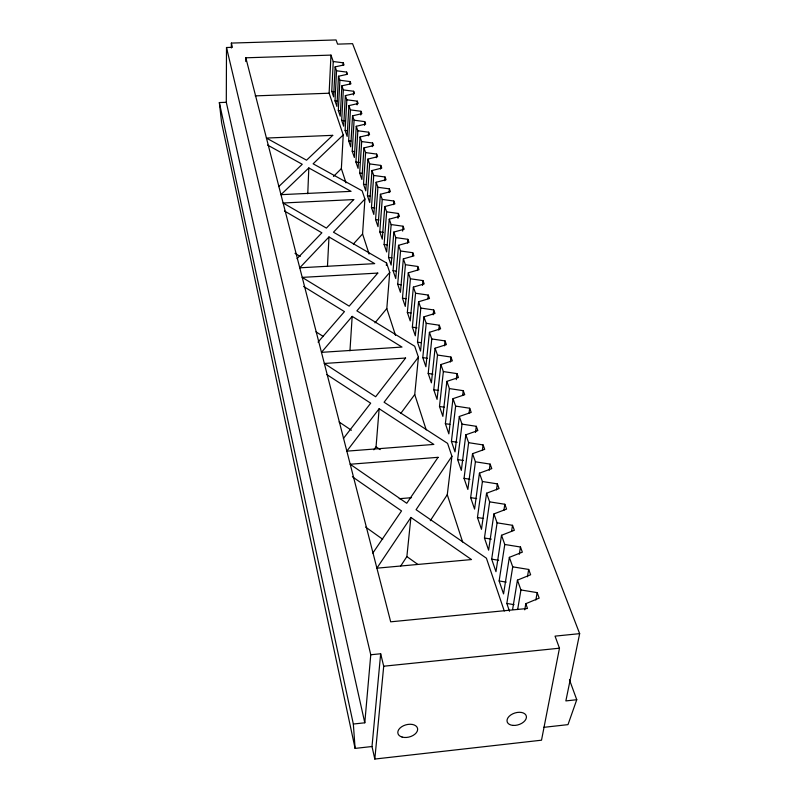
<?xml version="1.0" encoding="UTF-8"?>
<svg xmlns="http://www.w3.org/2000/svg" width="799" height="799" viewBox="0 0 799 799"><rect width="100%" height="100%" fill="white"/><g stroke="black" fill="none" stroke-linecap="round" stroke-linejoin="round"><path stroke-width="1.2" d="M226.297 102.302L219.345 102.562L353.338 724.034L364.793 722.795L226.297 102.302L226.497 47.511L232.409 47.331L231.37 43.076L336.049 39.95L337.587 44.135L352.569 43.675L579.655 633.647L565.862 700.913L576.758 699.724L569.467 679.809M231.35 47.99L231.37 43.076M245.772 61.523L245.822 57.798L330.966 55.111L333.243 61.523L331.765 91.406L333.632 96.859L335.141 66.866L344.029 64.939L343.25 62.811L333.243 61.523M307.765 193.777L308.823 167.93L351.061 191.351L280.948 194.676L308.823 167.93M345.987 182.871L341.363 168.629L343.23 134.921L329.128 93.223L330.966 55.111M336.539 70.781L346.646 72.09L347.445 74.277L338.476 76.245L336.908 106.427L335.001 100.864L336.539 70.781L335.141 66.866M327.46 266.496L328.978 236.953L374.701 263.63L299.735 267.815L328.978 236.953M339.895 80.25L350.122 81.578L350.931 83.805L341.882 85.823L340.244 116.205L338.307 110.522L339.895 80.25L338.476 76.245M343.111 65.298L343.25 62.811M343.33 89.917L353.667 91.266L354.496 93.543L345.358 95.61L343.66 126.192L341.672 120.379L343.33 89.917L341.882 85.823M346.516 74.497L346.646 72.09M346.836 99.795L357.293 101.163L358.142 103.49L348.903 105.618L347.146 136.389L345.118 130.457L346.836 99.795L345.358 95.61M349.982 84.005L350.122 81.578M350.421 109.892L360.988 111.281L361.857 113.668L352.539 115.835L350.711 146.806L348.634 140.744L350.421 109.892L348.903 105.618M353.448 94.921L353.667 91.266M354.087 120.21L364.773 121.628L365.662 124.065L356.254 126.292L354.357 157.463L352.229 151.261L354.087 120.21L352.539 115.835M357.063 104.849L357.293 101.163M357.842 130.766L368.649 132.205L369.557 134.691L360.049 136.979L358.072 168.349L355.905 162.017L357.842 130.766L356.254 126.292M360.758 114.986L360.988 111.281M361.667 141.553L372.604 143.021L373.542 145.568L363.935 147.915L361.887 179.485L359.67 173.003L361.667 141.553L360.049 136.979M349.952 350.831L352.179 316.374L401.987 347.056L321.448 352.349L352.179 316.374M364.534 125.353L364.773 121.628M365.592 152.589L376.659 154.087L377.607 156.694L367.91 159.101L365.772 190.871L363.505 184.249L365.592 152.589L363.935 147.915M368.409 135.81L368.649 132.205M369.108 254.052L362.576 233.957L364.913 199.031L362.137 190.821L313.118 163.805L343.23 134.921M369.607 163.895L380.803 165.413L381.772 168.08L371.974 170.557L369.757 202.527L367.44 195.745L369.607 163.895L367.91 159.101M372.354 146.646L372.604 143.021M373.712 175.45L385.048 176.998L386.047 179.725L376.139 182.272L373.832 214.452L371.465 207.51L373.712 175.45L371.974 170.557M376.399 157.743L376.659 154.087M377.917 187.296L389.393 188.864L390.411 191.66L380.394 194.277L378.007 226.656L375.58 219.555L377.917 187.296L376.139 182.272M380.534 169.088L380.803 165.413M382.222 199.42L393.837 201.018L394.886 203.885L384.768 206.571L382.282 239.161L379.795 231.88L382.222 199.42L380.394 194.277M384.768 180.704L385.048 176.998M386.636 211.835L398.391 213.473L399.47 216.399L389.243 219.166L386.656 251.965L384.109 244.504L386.636 211.835L384.768 206.571M389.103 192.589L389.393 188.864M386.346 265.448L386.546 262.971L333.483 232.209L364.913 199.031M391.15 224.559L403.066 226.227L404.164 229.233L393.827 232.08L391.14 265.078L388.534 257.438L391.15 224.559L389.243 219.166M393.547 204.634L393.837 201.018M395.555 335.47L386.806 308.554L389.732 272.399L386.546 262.971M373.832 449.817L376.049 446.821L379.145 408.718L433.837 444.424L346.816 451.155L379.145 408.718M395.785 237.613L407.85 239.31L408.978 242.387L398.521 245.313L395.735 278.521L393.068 270.691L395.785 237.613L393.827 232.08M397.992 218.317L398.391 213.473M400.539 250.986L412.753 252.714L413.912 255.88L403.345 258.886L400.449 292.294L397.702 284.274L400.539 250.986L398.521 245.313M402.646 231.101L403.066 226.227M364.793 722.795L370.766 654.761L226.497 47.511M405.413 264.709L417.787 266.476L418.976 269.712L408.289 272.819L405.283 306.426L402.466 298.197L405.413 264.709L403.345 258.886M407.53 242.986L407.85 239.31M410.416 278.781L422.961 280.589L424.169 283.905L413.363 287.101L410.237 320.918L407.35 312.479L410.416 278.781L408.289 272.819M412.424 256.419L412.753 252.714M579.655 633.647L555.045 636.134L559.47 648.199L541.512 740.194L374.811 759.05L372.004 746.516L380.664 653.762L370.766 654.761M417.438 270.192L417.787 266.476M415.54 293.223L428.254 295.071L429.502 298.486L418.576 301.772L415.32 335.79L412.354 327.131L415.54 293.223L413.363 287.101M374.811 759.05L383.71 666.216L380.664 653.762M422.491 285.403L422.961 280.589M420.813 308.064L433.697 309.942L434.986 313.448L423.929 316.833L420.544 351.061L417.497 342.162L420.813 308.064L418.576 301.772M426.217 429.882L414.741 394.536L418.406 357.173L414.701 346.227L356.893 310.851L389.732 272.399M427.894 298.696L428.254 295.071M426.217 323.295L439.29 325.213L440.609 328.818L429.423 332.304L425.897 366.731L422.781 357.602L426.217 323.295L423.929 316.833M400.728 565.982L406.871 556.573L410.896 517.432L471.5 559.56L376.868 568.179L410.896 517.432M433.198 314.816L433.697 309.942M431.78 338.946L445.033 340.903L446.391 344.609L435.075 348.214L431.4 382.831L428.194 373.453L431.78 338.946L429.423 332.304M438.771 330.117L439.29 325.213M437.492 355.036L450.936 357.033L452.334 360.838L440.878 364.554L437.063 399.38L433.767 389.742L437.492 355.036L435.075 348.214M444.494 345.837L445.033 340.903M443.365 371.575L457.008 373.622L458.436 377.537L446.851 381.373L442.876 416.379L439.49 406.471L443.365 371.575L440.878 364.554M450.376 361.997L450.936 357.033M449.408 388.584L463.25 390.681L464.728 394.706L452.993 398.671L448.848 433.867L445.373 423.68L449.408 388.584L446.851 381.373M456.299 379.635L457.008 373.622M455.63 406.092L469.682 408.239L471.2 412.384L459.315 416.469L455.001 451.864L451.415 441.378L455.63 406.092L452.993 398.671M462.631 541.982L447.28 494.711L451.914 456.229L447.57 443.365L384.089 402.227L418.406 357.173M462.661 395.525L463.25 390.681M462.032 424.119L476.294 426.306L477.852 430.581L465.827 434.806L461.333 470.381L457.647 459.585L462.032 424.119L459.315 416.469M469.063 413.103L469.682 408.239M468.623 442.676L483.105 444.923L484.713 449.318L472.529 453.682L467.854 489.437L464.049 478.331L468.623 442.676L465.827 434.806M475.495 432.419L476.294 426.306M475.415 461.802L490.127 464.099L491.784 468.633L479.45 473.148L474.566 509.083L470.651 497.637L475.415 461.802L472.529 453.682M482.436 449.837L483.105 444.923M482.416 481.517L497.358 483.874L499.075 488.549L486.571 493.213L481.477 529.318L477.452 517.522L482.416 481.517L479.45 473.148M489.258 470.281L490.127 464.099M489.637 501.852L504.828 504.259L506.586 509.083L493.922 513.917L488.618 550.171L484.454 538.017L489.637 501.852L486.571 493.213M496.489 489.867L497.358 483.874M497.088 522.826L512.529 525.303L514.346 530.276L501.512 535.28L495.969 571.694L491.685 559.15L497.088 522.826L493.922 513.917M503.909 510.291L504.828 504.259M504.778 544.479L520.479 547.015L522.356 552.159L509.353 557.342L503.56 593.897L499.135 580.953L504.778 544.479L501.512 535.28M511.57 531.355L512.529 525.303M509.492 611.255L506.826 603.455L512.728 566.841L509.353 557.342M519.28 554.306L520.479 547.015M512.608 609.487L517.442 580.134L530.626 574.761L528.688 569.447L512.728 566.841M517.652 609.547L520.928 589.952L517.442 580.134M527.44 576.768L528.688 569.447M524.763 609.837L525.812 603.694L539.175 598.121L537.168 592.628L520.928 589.952M535.869 599.979L537.168 592.628M576.758 699.724L567.999 724.633L543.56 727.36M430.301 520.698L447.28 494.711M451.914 456.229L416.079 509.692L486.411 558.201L504.269 610.985M372.793 553.108L401.537 510.931L352.379 476.763M400.768 413.413L414.741 394.536M343.38 438.511L370.676 403.195L326.841 374.581M374.971 322.866L386.806 308.554M318.052 342.112L344.449 311.61L303.62 286.471M353.368 244.025L362.576 233.957M297.068 258.676L321.877 232.809L284.514 211.016M333.493 176.449L341.363 168.629M278.711 186.616L302.242 164.284L267.635 145.088M219.345 102.562L221.633 122.886L355.096 748.403L372.004 746.516M383.71 666.216L559.47 648.199M399.22 498.716L411.535 497.687M255.211 95.88L329.128 93.223M331.765 91.406L334.242 91.725M335.001 100.864L337.218 101.153M338.307 110.522L340.544 110.811M341.672 120.379L345.078 120.829M345.118 130.457L347.405 130.756M348.634 140.744L350.951 141.053M352.229 151.261L354.576 151.58M355.905 162.017L359.46 162.497M359.67 173.003L362.067 173.333M363.505 184.249L365.932 184.579M367.44 195.745L369.897 196.085M371.465 207.51L374.811 207.98M375.58 219.555L378.976 220.025M379.795 231.88L383.23 232.369M384.109 244.504L387.585 245.003M388.534 257.438L392.049 257.937M393.068 270.691L396.624 271.201M397.702 284.274L401.318 284.794M402.466 298.197L406.122 298.726M407.35 312.479L411.056 313.018M412.354 327.131L416.908 327.8M417.497 342.162L420.953 342.681M422.781 357.602L427.445 358.302M428.194 373.453L432.938 374.162M433.767 389.742L438.571 390.461M439.49 406.471L444.354 407.22M445.373 423.68L449.897 424.379M451.415 441.378L457.168 442.266M457.647 459.585L463.48 460.504M464.049 478.331L469.972 479.26M470.651 497.637L476.663 498.586M477.452 517.522L483.555 518.491M484.454 538.017L491.325 539.125M491.685 559.15L498.666 560.289M499.135 580.953L506.236 582.121M506.826 603.455L514.047 604.653M294.971 253.293L300.224 256.449M316.014 331.845L323.345 336.509M339.126 421.992L351.39 430.242M376.049 446.821L380.174 449.587M365.672 527.11L382.701 539.285M406.871 556.573L417.907 564.464M525.812 603.694L527.49 608.468L390.681 621.822L245.822 57.798M353.338 724.034L355.096 748.403M438.062 457.318L406.751 503.27L350.182 464.249L438.062 457.318M405.582 358.032L375.65 396.753L324.304 363.475L405.582 358.032M377.797 273.078L349.183 306.137L302.192 277.393L377.797 273.078M353.747 199.57L326.392 228.095L283.086 202.996L353.747 199.57M332.734 135.341L306.556 160.19L266.407 138.057L332.734 135.341M402.107 737.068A10.127 6.292 -14.9 0 0 417.627 729.817A10.127 6.292 -14.9 0 0 403.465 725.752A10.127 6.292 -14.9 0 0 402.107 737.068M513.068 725.402A9.997 6.142 -17.4 0 0 526.341 716.174A9.997 6.142 -17.4 0 0 510.751 714.995A9.997 6.142 -17.4 0 0 513.068 725.402"/></g></svg>
